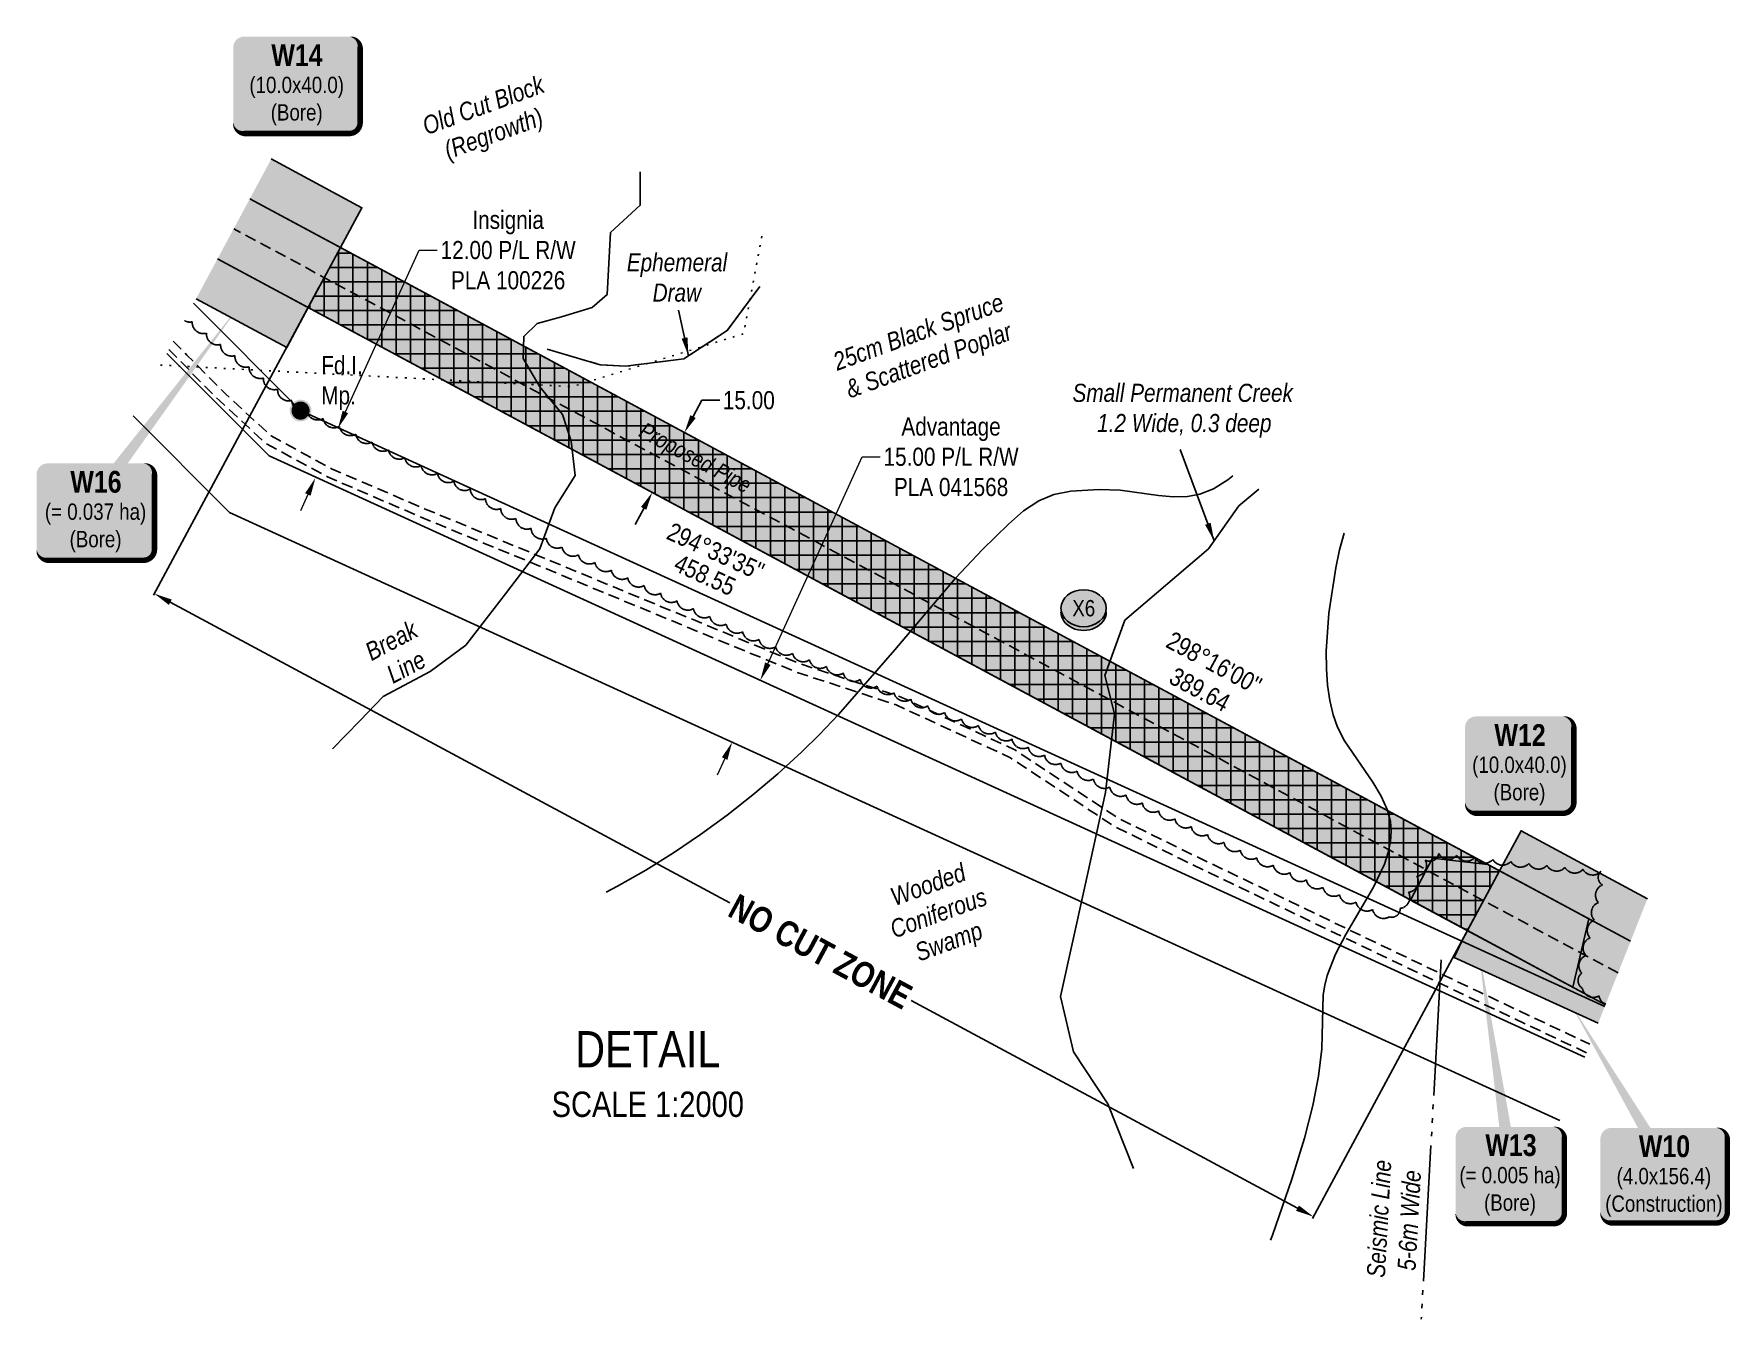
# Model space of a CAD drawing. Extents: x 333963 to 343562, y 6155611 to 6162191.
# Drawn here: x 342627 to 343562, y 6161428 to 6162137 of the extents above; entities that cross this region are included whole.
import ezdxf
from ezdxf.enums import TextEntityAlignment as Align

# ---------------------------------------------------------------- set-up
doc = ezdxf.new("R2010")
doc.units = 0
doc.header["$LTSCALE"] = 5
doc.header["$PDSIZE"] = 0.5
for name, pattern in [('0', [1, 1, 0]), ('foc-SEISMIC', [20.5, 15, -1, 0.5, -1, 0.5, -1, 0.5, -1]), ('foc-TOPO', [1, 0.2, -0.8]), ('foc-TOPO-ephemeral', [6.25, 3.125, -0.625, 0.625, -0.625, 0.625, -0.625]), ('UG_PIPE', [1.875, 1.25, -0.625])]:
    doc.linetypes.add(name, pattern=pattern)
doc.layers.get('Defpoints').update_dxf_attribs({"color": 9})
for name, color, linetype in [('AS-PIPE-UG', 44, 'UG_PIPE'), ('AS-PIPE-UG-T', 44, 'Continuous'), ('AS-SEISMIC', 224, 'foc-SEISMIC'), ('DETAIL-T', 7, 'Continuous'), ('F-RW', 190, 'Continuous'), ('L-BD', 7, 'Continuous'), ('L-BD1', 253, 'Continuous'), ('L-MON', 1, 'Continuous'), ('L-MON-T', 1, 'Continuous'), ('P-CROSSINGS', 250, 'Continuous'), ('P-PROPOSED', 10, 'Continuous'), ('P-PROPOSED-H', 21, 'Continuous'), ('P-TEMP-BLOCKS', 250, 'Continuous'), ('P-TEMP-BLUE', 146, 'Continuous'), ('P-TEMP-BLUE-BORE-H', 131, 'Continuous'), ('P-TEMP-NO CUT-H', 104, 'Continuous'), ('P-TEMP-NO CUT-T', 143, 'Continuous'), ('P-TXT', 4, 'Continuous'), ('P-WORKAREA', 113, 'Continuous'), ('P-WORKAREA-H', 111, 'Continuous'), ('T-BUSH', 110, '0'), ('T-BUSH-T', 110, 'Continuous'), ('T-CREEK', 160, 'Continuous'), ('T-DRAW', 143, 'foc-TOPO-ephemeral'), ('T-SLOPE', 48, 'Continuous'), ('T-VEGETATION CHANGE', 104, 'foc-TOPO'), ('T-WATER', 160, 'Continuous'), ('T-WATER-T', 170, 'Continuous'), ('WETLAND', 143, 'Continuous'), ('WETLAND-T', 146, 'Continuous')]:
    doc.layers.add(name, color=color, linetype=linetype)
doc.layers.add('F-RW-T', color=190, linetype='Continuous', lineweight=9)
doc.layers.add('T-TEXT', color=48, linetype='Continuous', lineweight=18)
doc.layers.add('P-EXISTINGCUT', color=125, linetype='Continuous', plot=False)
doc.layers.add('P-TEMP-BLUE-H', color=7, linetype='Continuous', true_color=0x99e6ff)
doc.styles.add('80', font='ARIALN.TTF', dxfattribs={"height": 10})
doc.styles.add('80CG', font='ARIALN.TTF', dxfattribs={"height": 10})
doc.styles.add('80L', font='ARIALN.TTF', dxfattribs={"height": 10})
doc.styles.add('80LS', font='ARIALNI.TTF', dxfattribs={"height": 10})
doc.styles.add('BOLD', font='ARIALNB.TTF')
doc.styles.add('Crossing', font='ARIALN.TTF', dxfattribs={"height": 10})
doc.styles.add('foc-LtypeFont', font='ARIALN.TTF', dxfattribs={"height": 7.35})
doc.linetypes.add('foc-TOPO-flowdirection-NOLINE', pattern='A,0,[">",foc-LtypeFont,S=0.3,R=0,X=0,Y=-0.945],-20,[">",foc-LtypeFont,S=0.3,R=0,X=0,Y=-0.945],0', length=20)
doc.dimstyles.new('Compass 5 000', dxfattribs={"dimscale": 5, "dimtxt": 9, "dimasz": 2, "dimexe": 0.2, "dimexo": 0.0625, "dimgap": 0.5, "dimtad": 0, "dimtih": 1, "dimtoh": 1, "dimzin": 0, "dimdsep": 46, "dimtxsty": '80CG', "dimcen": 0.1, "dimse1": 1, "dimse2": 1, "dimclrd": 256, "dimclrt": 256, "dimaunit": 1, "dimadec": 4, "dimazin": 0, "dimtfac": 0.06, "dimtofl": 0, "dimtmove": 0, "dimatfit": 1, "dimfxl": 0.2, "dimtolj": 1, "dimtzin": 0, "dimlwd": -1, "dimarcsym": 0})

# ---------------------------------------------------------------- blocks, each defined once
blk = doc.blocks.new('*D112')
at = {"layer": 'Defpoints', "color": 0, "transparency": 16777216}
for p in [(342796.17, 6162018.77), (342693.54, 6161827.9), (343435.38, 6161675.07)]:
    blk.add_point(p, dxfattribs=at)
at = {"layer": 'P-TEMP-NO CUT-T', "color": 0, "lineweight": -2, "transparency": 16777216}
for p, q in [((342784.33, 6161996.75), (342693.06, 6161827.02)), ((343423.54, 6161653.05), (343332.27, 6161483.32))]:
    blk.add_line(p, q, dxfattribs=at)
at = {"layer": 'P-TEMP-NO CUT-T', "transparency": 16777216}
for p, q in [((342702.35, 6161823.16), (343010.87, 6161657.27)), ((343323.94, 6161488.93), (343110.82, 6161603.52))]:
    blk.add_line(p, q, dxfattribs=at)
for points in [[(342703.13, 6161824.63), (342701.56, 6161821.69), (342693.54, 6161827.9)], [(343324.73, 6161490.4), (343323.15, 6161487.46), (343332.75, 6161484.2)]]:
    blk.add_solid(points, dxfattribs=at)
at = {"layer": 'P-TEMP-NO CUT-T', "transparency": 16777216, "insert": (343060.85, 6161630.4), "char_height": 10, "attachment_point": 5, "rotation": 331.7333, "style": 'BOLD'}
blk.add_mtext('\\A1;{\\H1.4x;NO CUT ZONE}', dxfattribs=at)
blk = doc.blocks.new('*D110')
at = {"layer": 'Defpoints', "color": 0, "transparency": 16777216}
for p in [(342794.79, 6161919), (342976.82, 6161836.14), (342964.39, 6161808.84)]:
    blk.add_point(p, dxfattribs=at)
at = {"layer": 'F-RW-T', "transparency": 16777216}
for p, q in [((342798.94, 6161928.11), (342839.57, 6162017.35)), ((342839.57, 6162017.35), (342849.57, 6162017.35)), ((342778.22, 6161882.6), (342774.08, 6161873.5))]:
    blk.add_line(p, q, dxfattribs=at)
for points in [[(342797.42, 6161928.8), (342800.45, 6161927.42), (342794.79, 6161919)], [(342776.7, 6161883.29), (342779.74, 6161881.91), (342782.36, 6161891.7)]]:
    blk.add_solid(points, dxfattribs=at)
at = {"layer": 'F-RW-T', "transparency": 16777216, "insert": (342888.65, 6162017.35), "char_height": 10, "attachment_point": 5, "style": '80CG'}
blk.add_mtext('\\A1;Insignia\\P12.00 P/L R/W\\PPLA 100226', dxfattribs=at)
blk = doc.blocks.new('*D111')
at = {"layer": 'Defpoints', "color": 0, "transparency": 16777216}
for p in [(343027.73, 6161780.14), (343300.41, 6161656), (343284.88, 6161621.88)]:
    blk.add_point(p, dxfattribs=at)
at = {"layer": 'F-RW-T', "transparency": 16777216}
for p, q in [((343031.87, 6161789.24), (343083.81, 6161903.33)), ((343083.81, 6161903.33), (343093.81, 6161903.33)), ((343008.05, 6161736.92), (343003.91, 6161727.82))]:
    blk.add_line(p, q, dxfattribs=at)
for points in [[(343030.35, 6161789.93), (343033.39, 6161788.55), (343027.73, 6161780.14)], [(343006.53, 6161737.61), (343009.57, 6161736.23), (343012.19, 6161746.02)]]:
    blk.add_solid(points, dxfattribs=at)
at = {"layer": 'F-RW-T', "transparency": 16777216, "insert": (343132.89, 6161903.33), "char_height": 10, "attachment_point": 5, "style": '80CG'}
blk.add_mtext('\\A1;Advantage\\P15.00 P/L R/W\\PPLA 041568', dxfattribs=at)
blk = doc.blocks.new('xing2')
h = blk.add_hatch(color=50)
h.dxf.hatch_style = 1
edge = h.paths.add_edge_path()
edge.add_ellipse((0, 0), major_axis=(-12.5, 0), ratio=0.816297, start_angle=0, end_angle=360)
h = blk.add_hatch(color=250)
h.dxf.hatch_style = 1
edge = h.paths.add_edge_path()
edge.add_ellipse((0, -2.05), major_axis=(-12.5, 0), ratio=0.816297, start_angle=0, end_angle=180)
edge.add_line((12.5, -2.05), (12.5, 0))
edge.add_ellipse((0, 0), major_axis=(-12.5, 0), ratio=0.816297, start_angle=0, end_angle=180, ccw=False)
edge.add_line((-12.5, 0), (-12.5, -2.05))
at = {"color": 250}
blk.add_ellipse((0, 0), major_axis=(-12.5, 0), ratio=0.816297, dxfattribs=at)
blk.add_ellipse((0, -2.05), major_axis=(-12.5, 0), ratio=0.816297, start_param=0, end_param=3.141593, dxfattribs=at)
at = {"color": 250, "style": 'Crossing'}
blk.add_attdef('CROSSING', text='', height=9, dxfattribs=at).set_placement((0.09, 0.02), align=Align.MIDDLE_CENTER)
at = {"color": 250, "style": 'Crossing', "flags": 1}
for tag, p in [('OWNER', (0.09, -12.49)), ('DESCRIPTION', (0.09, -25.77)), ('LOCATION', (0.09, -39.3)), ('DWG_REF', (0.09, -52.84))]:
    blk.add_attdef(tag, text='', height=9, dxfattribs=at).set_placement(p, align=Align.MIDDLE_CENTER)
blk = doc.blocks.new('fdia')
at = {"color": 255, "const_width": 1}
blk.add_lwpolyline([(-0.5, 0, 1), (0.5, 0, 1)], format="xyb", close=True, dxfattribs=at)
blk = doc.blocks.new('Fdiaa')
blk.add_blockref('fdia', (0, 0))
blk = doc.blocks.new('fdib')
at = {"color": 1, "const_width": 1.6}
blk.add_lwpolyline([(-0.4, 0, 1), (0.4, 0, 1)], format="xyb", close=True, dxfattribs=at)
at = {"color": 1}
blk.add_circle((0, 0), 0.8, dxfattribs=at)
blk = doc.blocks.new('Fdibb')
blk.add_blockref('fdib', (0, 0))
blk = doc.blocks.new('fdicc')
for name in ['Fdibb', 'Fdiaa']:
    blk.add_blockref(name, (0, 0))
blk = doc.blocks.new('FDI')
blk.add_blockref('fdicc', (0, 0))
blk = doc.blocks.new('*D113')
at = {"layer": 'Defpoints', "color": 0, "transparency": 16777216}
for p in [(342978.95, 6161920.49), (342985.88, 6161916.76), (342961.19, 6161887.46)]:
    blk.add_point(p, dxfattribs=at)
at = {"layer": 'P-TXT', "transparency": 16777216}
for p, q in [((342990.62, 6161925.57), (342995.44, 6161934.53)), ((342995.44, 6161934.53), (343005.44, 6161934.53)), ((342963.39, 6161874.93), (342958.65, 6161866.12))]:
    blk.add_line(p, q, dxfattribs=at)
for points in [[(342989.15, 6161926.36), (342992.09, 6161924.78), (342985.88, 6161916.76)], [(342961.92, 6161875.72), (342964.86, 6161874.14), (342968.12, 6161883.73)]]:
    blk.add_solid(points, dxfattribs=at)
at = {"layer": 'P-TXT', "transparency": 16777216, "insert": (343021.37, 6161934.53), "char_height": 10, "attachment_point": 5, "style": '80CG', "bg_fill": 3, "box_fill_scale": 1.1, "bg_fill_color": 256, "bg_fill_true_color": 13158600, "bg_fill_transparency": 0}
blk.add_mtext('\\A1;15.00', dxfattribs=at)
blk = doc.blocks.new('*U82')
at = {"true_color": 0x99e6ff}
h = blk.add_hatch(color=141, dxfattribs=at)
edge = h.paths.add_edge_path()
edge.add_line((-29, -34.95), (29, -34.95))
edge.add_arc((29, -28.95), 6, 270, 360)
edge.add_line((35, -28.95), (35, 12.5))
edge.add_arc((29, 12.5), 6, 0, 90)
edge.add_line((29, 18.5), (-29, 18.5))
edge.add_arc((-29, 12.5), 6, 90, 180)
edge.add_line((-35, 12.5), (-35, -28.95))
edge.add_arc((-29, -28.95), 6, 180, 270)
at = {"color": 250, "flags": 128}
blk.add_lwpolyline([(-29, -34.95, 3, 3, 0), (29, -34.95, 3, 3, 0.414214), (35, -28.95, 3, 3, 0), (35, 12.5, 3, 0, 0.414214), (29, 18.5, 0, 0, 0), (-29, 18.5, 0, 0, 0.414214), (-35, 12.5, 0, 0, 0), (-35, -28.95, 0, 3, 0.414214)], format="xyseb", close=True, dxfattribs=at)
at = {"flags": 128}
blk.add_lwpolyline([(-24.24, -18.7, 0, 7.5, 0), (0, 0, 0, 0, 0)], format="xyseb", dxfattribs=at)
at = {"color": 250}
for tag, p, height, style in [('TEMP_AREA_W1_001', (-9.21, 2.24), 12, 'BOLD'), ('ENTER_TEXT_001', (-30.66, -12.62), 9, '80')]:
    blk.add_attdef(tag, p, '', height=height, dxfattribs=dict(at, style=style))
blk = doc.blocks.new('*U114')
at = {"true_color": 0x99e6ff}
h = blk.add_hatch(color=141, dxfattribs=at)
edge = h.paths.add_edge_path()
edge.add_line((-26.5, -34.95), (26.5, -34.95))
edge.add_arc((26.5, -28.95), 6, 270, 360)
edge.add_line((32.5, -28.95), (32.5, 12.5))
edge.add_arc((26.5, 12.5), 6, 0, 90)
edge.add_line((26.5, 18.5), (-26.5, 18.5))
edge.add_arc((-26.5, 12.5), 6, 90, 180)
edge.add_line((-32.5, 12.5), (-32.5, -28.95))
edge.add_arc((-26.5, -28.95), 6, 180, 270)
at = {"flags": 128}
blk.add_lwpolyline([(80.91, 107.53, 0, 7.5, 0), (0, 0, 0, 0, 0)], format="xyseb", dxfattribs=at)
at = {"color": 250, "flags": 128}
blk.add_lwpolyline([(-26.5, -34.95, 3, 3, 0), (26.5, -34.95, 3, 3, 0.414214), (32.5, -28.95, 3, 3, 0), (32.5, 12.5, 3, 0, 0.414214), (26.5, 18.5, 0, 0, 0), (-26.5, 18.5, 0, 0, 0.414214), (-32.5, 12.5, 0, 0, 0), (-32.5, -28.95, 0, 3, 0.414214)], format="xyseb", close=True, dxfattribs=at)
at = {"color": 250}
for tag, p, height, style in [('TEMP_AREA_W1_001', (-9.21, 2.24), 12, 'BOLD'), ('ENTER_TEXT_001', (-30.66, -12.62), 9, '80')]:
    blk.add_attdef(tag, p, '', height=height, dxfattribs=dict(at, style=style))
blk = doc.blocks.new('*U116')
h = blk.add_hatch(color=111)
edge = h.paths.add_edge_path()
edge.add_line((-29, -33.96), (29, -33.96))
edge.add_arc((29, -27.96), 6, 270, 360)
edge.add_line((35, -27.96), (35, 12.5))
edge.add_arc((29, 12.5), 6, 0, 90)
edge.add_line((29, 18.5), (-29, 18.5))
edge.add_arc((-29, 12.5), 6, 90, 180)
edge.add_line((-35, 12.5), (-35, -27.96))
edge.add_arc((-29, -27.96), 6, 180, 270)
at = {"flags": 128}
blk.add_lwpolyline([(-51.96, 87.75, 0, 7.5, 0), (0, 0, 0, 0, 0)], format="xyseb", dxfattribs=at)
at = {"color": 250, "flags": 128}
blk.add_lwpolyline([(-29, -33.96, 3, 3, 0), (29, -33.96, 3, 3, 0.414214), (35, -27.96, 3, 3, 0), (35, 12.5, 3, 0, 0.414214), (29, 18.5, 0, 0, 0), (-29, 18.5, 0, 0, 0.414214), (-35, 12.5, 0, 0, 0), (-35, -27.96, 0, 3, 0.414214)], format="xyseb", close=True, dxfattribs=at)
at = {"color": 250}
for tag, p, height, style in [('TEMP_AREA_W1_001', (-9.21, 2.24), 12, 'BOLD'), ('ENTER_TEXT_001', (-30.66, -12.62), 9, '80')]:
    blk.add_attdef(tag, p, '', height=height, dxfattribs=dict(at, style=style))
blk = doc.blocks.new('*U83')
at = {"true_color": 0x99e6ff}
h = blk.add_hatch(color=141, dxfattribs=at)
edge = h.paths.add_edge_path()
edge.add_line((-24, -34.95), (24, -34.95))
edge.add_arc((24, -28.95), 6, 270, 360)
edge.add_line((30, -28.95), (30, 12.5))
edge.add_arc((24, 12.5), 6, 0, 90)
edge.add_line((24, 18.5), (-24, 18.5))
edge.add_arc((-24, 12.5), 6, 90, 180)
edge.add_line((-30, 12.5), (-30, -28.95))
edge.add_arc((-24, -28.95), 6, 180, 270)
at = {"color": 250, "flags": 128}
blk.add_lwpolyline([(-24, -34.95, 3, 3, 0), (24, -34.95, 3, 3, 0.414214), (30, -28.95, 3, 3, 0), (30, 12.5, 3, 0, 0.414214), (24, 18.5, 0, 0, 0), (-24, 18.5, 0, 0, 0.414214), (-30, 12.5, 0, 0, 0), (-30, -28.95, 0, 3, 0.414214)], format="xyseb", close=True, dxfattribs=at)
at = {"flags": 128}
blk.add_lwpolyline([(-24.24, -18.7, 0, 7.5, 0), (0, 0, 0, 0, 0)], format="xyseb", dxfattribs=at)
at = {"color": 250}
for tag, p, height, style in [('TEMP_AREA_W1_001', (-9.21, 2.24), 12, 'BOLD'), ('ENTER_TEXT_001', (-30.66, -12.62), 9, '80')]:
    blk.add_attdef(tag, p, '', height=height, dxfattribs=dict(at, style=style))
blk = doc.blocks.new('*U115')
at = {"true_color": 0x99e6ff}
h = blk.add_hatch(color=141, dxfattribs=at)
edge = h.paths.add_edge_path()
edge.add_line((-24, -34.95), (24, -34.95))
edge.add_arc((24, -28.95), 6, 270, 360)
edge.add_line((30, -28.95), (30, 12.5))
edge.add_arc((24, 12.5), 6, 0, 90)
edge.add_line((24, 18.5), (-24, 18.5))
edge.add_arc((-24, 12.5), 6, 90, 180)
edge.add_line((-30, 12.5), (-30, -28.95))
edge.add_arc((-24, -28.95), 6, 180, 270)
at = {"flags": 128}
blk.add_lwpolyline([(-17.53, 118.25, 0, 7.5, 0), (0, 0, 0, 0, 0)], format="xyseb", dxfattribs=at)
at = {"color": 250, "flags": 128}
blk.add_lwpolyline([(-24, -34.95, 3, 3, 0), (24, -34.95, 3, 3, 0.414214), (30, -28.95, 3, 3, 0), (30, 12.5, 3, 0, 0.414214), (24, 18.5, 0, 0, 0), (-24, 18.5, 0, 0, 0.414214), (-30, 12.5, 0, 0, 0), (-30, -28.95, 0, 3, 0.414214)], format="xyseb", close=True, dxfattribs=at)
at = {"color": 250}
for tag, p, height, style in [('TEMP_AREA_W1_001', (-9.21, 2.24), 12, 'BOLD'), ('ENTER_TEXT_001', (-30.66, -12.62), 9, '80')]:
    blk.add_attdef(tag, p, '', height=height, dxfattribs=dict(at, style=style))

msp = doc.modelspace()

# ---------------------------------------------------------------- hatches: boundary and pattern name
at = {"layer": 'P-PROPOSED-H'}
h = msp.add_hatch(color=256, dxfattribs=at)
h.dxf.hatch_style = 1
h.paths.add_polyline_path([(343493.752, 6161601.112), (343507.629, 6161636.219), (342746.186, 6162045.643), (342728.43, 6162012.621)])
at = {"layer": 'P-TEMP-BLUE-BORE-H'}
h = msp.add_hatch(color=256, dxfattribs=at)
h.dxf.hatch_style = 1
h.paths.add_polyline_path([(343435.378, 6161675.068), (343417.621, 6161642.034), (342778.417, 6161985.743), (342796.169, 6162018.767)])
at = {"layer": 'P-TEMP-BLUE-H'}
h = msp.add_hatch(color=256, dxfattribs=at)
h.dxf.hatch_style = 1
h.paths.add_polyline_path([(342758.023, 6162067.658), (342746.186, 6162045.643), (342796.168, 6162018.768), (342808.003, 6162040.784)])
h = msp.add_hatch(color=256, dxfattribs=at)
h.dxf.hatch_style = 1
h.paths.add_polyline_path([(342728.43, 6162012.621), (342716.554, 6161990.534), (342766.582, 6161963.727), (342778.417, 6161985.743)])
h = msp.add_hatch(color=256, dxfattribs=at)
h.dxf.hatch_style = 1
h.paths.add_polyline_path([(343507.629, 6161636.219), (343516.88, 6161659.624), (343447.213, 6161697.083), (343435.378, 6161675.068)])
h = msp.add_hatch(color=256, dxfattribs=at)
h.dxf.hatch_style = 1
h.paths.add_polyline_path([(343493.391, 6161600.199), (343493.751, 6161601.111), (343417.621, 6161642.034), (343414.51, 6161636.246)])
at = {"layer": 'P-TEMP-NO CUT-H', "ltscale": 2}
h = msp.add_hatch(dxfattribs=at)
h.set_pattern_fill('ANSI37', color=256, scale=2.499508, angle=45)
h.set_pattern_definition([(90, (65.851, 1213.123), (-7.935936789, 1e-15), []), (180, (65.851, 1213.123), (-1e-15, -7.935936789), [])])
h.paths.add_polyline_path([(343435.378, 6161675.068), (343417.621, 6161642.034), (342778.375, 6161985.665), (342796.169, 6162018.767)])
at = {"layer": 'P-WORKAREA-H'}
h = msp.add_hatch(color=256, dxfattribs=at)
h.dxf.hatch_style = 1
h.paths.add_polyline_path([(343489.71, 6161590.888), (343493.391, 6161600.199), (343414.51, 6161636.246), (343410.354, 6161627.153)])

# ---------------------------------------------------------------- linework, layer by layer
at = {"layer": 'AS-PIPE-UG', "flags": 128}
for points in [[(343500.69, 6161618.665), (342737.308, 6162029.132)], [(342701.519, 6161962.573), (342707.948, 6161956.011), (342729.44, 6161934.374), (342755.01, 6161910.791), (342788.978, 6161892.304), (342841.038, 6161869.911), (343047.42, 6161784.654), (343102.61, 6161766.559), (343165.66, 6161737.314), (343222.378, 6161699.826), (343259.055, 6161681.734), (343352.445, 6161636.899), (343421.875, 6161603.699), (343483.293, 6161574.653)], [(342703.999, 6161967.185), (342711.506, 6161959.522), (342732.91, 6161937.974), (342757.944, 6161914.886), (342791.165, 6161896.805), (342842.98, 6161874.518), (343049.156, 6161789.345), (343104.447, 6161771.217), (343168.104, 6161741.691), (343224.871, 6161704.17), (343261.243, 6161686.229), (343354.605, 6161641.407), (343424.022, 6161608.213), (343485.135, 6161579.312)]]:
    msp.add_lwpolyline(points, dxfattribs=at)
at = {"layer": 'AS-SEISMIC', "flags": 128}
msp.add_lwpolyline([(343403.188, 6161625.924), (343392.197, 6161427.748)], dxfattribs=at)
at = {"layer": 'F-RW', "flags": 128}
for points in [[(343493.391, 6161600.199), (342774.198, 6161928.856), (342715.21, 6161988.034)], [(342700.37, 6161960.435), (342756.79, 6161903.834), (343482.35, 6161572.267)]]:
    msp.add_lwpolyline(points, dxfattribs=at)
at = {"layer": 'F-RW'}
for points in [[(342700.354, 6161960.405), (342756.79, 6161903.834), (343482.35, 6161572.267)], [(343468.548, 6161537.352), (342735.03, 6161872.556), (342681.82, 6161925.937)]]:
    msp.add_lwpolyline(points, dxfattribs=at)
at = {"layer": 'P-EXISTINGCUT', "flags": 128}
msp.add_lwpolyline([(343484.641, 6161648.58), (343475.728, 6161610.803), (343386.329, 6161658.873), (343398.313, 6161681.916), (343428.874, 6161678.565)], close=True, dxfattribs=at)
at = {"layer": 'P-PROPOSED', "flags": 128}
for points in [[(343507.629, 6161636.219), (342746.186, 6162045.643)], [(342728.43, 6162012.621), (343493.752, 6161601.112)]]:
    msp.add_lwpolyline(points, dxfattribs=at)
at = {"layer": 'P-TEMP-BLUE', "flags": 128}
for points in [[(342758.023, 6162067.658), (342808.003, 6162040.784), (342796.168, 6162018.768), (342746.186, 6162045.643)], [(342728.43, 6162012.621), (342778.417, 6161985.743), (342766.582, 6161963.727), (342716.554, 6161990.534)], [(343507.629, 6161636.219), (343435.378, 6161675.068), (343447.213, 6161697.083), (343516.88, 6161659.624)], [(343435.378, 6161675.068), (343447.213, 6161697.083)], [(343493.751, 6161601.111), (343417.621, 6161642.034), (343414.51, 6161636.246)], [(343414.51, 6161636.246), (343493.391, 6161600.199)]]:
    msp.add_lwpolyline(points, dxfattribs=at)
at = {"layer": 'P-TEMP-BLUE-BORE-H', "flags": 128}
msp.add_lwpolyline([(343435.378, 6161675.068), (343417.621, 6161642.034), (342778.417, 6161985.743), (342796.169, 6162018.767)], close=True, dxfattribs=at)
at = {"layer": 'P-WORKAREA', "flags": 128}
msp.add_lwpolyline([(343493.391, 6161600.199), (343414.51, 6161636.246), (343410.354, 6161627.153), (343489.71, 6161590.888)], dxfattribs=at)
at = {"layer": 'T-BUSH', "flags": 128}
msp.add_lwpolyline([(342710.096, 6161978.523, 0.1878966), (342714.47, 6161977.819, 0.5205671), (342722.254, 6161971.551, 0.5205671), (342730.109, 6161965.367, 0.5205671), (342737.965, 6161959.182, 0.5205671), (342745.821, 6161952.997, 0.5205671), (342753.676, 6161946.813, 0.5205671), (342761.532, 6161940.628, 0.5205671), (342769.388, 6161934.443, 0.5205671), (342777.567, 6161928.779, 0.5205671), (342786.584, 6161924.459, 0.5205671), (342795.6, 6161920.138, 0.5205671), (342804.616, 6161915.818, 0.5205671), (342813.633, 6161911.497, 0.5205671), (342822.649, 6161907.177, 0.5205671), (342831.665, 6161902.856, 0.5205671), (342840.682, 6161898.536, 0.5205671), (342849.698, 6161894.216, 0.5205671), (342858.714, 6161889.895, 0.5205671), (342867.731, 6161885.575, 0.5205671), (342876.175, 6161880.235, 0.5205671), (342884.558, 6161874.787, 0.5205671), (342892.942, 6161869.34, 0.5205671), (342901.326, 6161863.893, 0.5205671), (342909.71, 6161858.445, 0.5205671), (342918.402, 6161853.553, 0.5205671), (342927.454, 6161849.309, 0.5205671), (342936.507, 6161845.064, 0.5205671), (342945.559, 6161840.82, 0.5205671), (342954.611, 6161836.575, 0.5205671), (342963.664, 6161832.331, 0.5205671), (342972.716, 6161828.086, 0.5205671), (342981.768, 6161823.842, 0.5205671), (342990.821, 6161819.597, 0.5205671), (342999.873, 6161815.353, 0.5205671), (343008.925, 6161811.108, 0.5205671), (343017.978, 6161806.864, 0.5205671), (343027.03, 6161802.619, 0.5205671), (343036.163, 6161798.562, 0.5205671), (343045.482, 6161794.942, 0.5205671), (343054.802, 6161791.322, 0.5205671), (343064.122, 6161787.702, 0.5205671), (343073.441, 6161784.082, 0.5205671), (343082.761, 6161780.462, 0.5205671), (343092.08, 6161776.842, 0.5205671), (343101.4, 6161773.221, 0.5205671), (343110.72, 6161769.601, 0.5205671), (343120.039, 6161765.981, 0.5205671), (343129.359, 6161762.361, 0.5205671), (343138.678, 6161758.741, 0.5205671), (343147.998, 6161755.121, 0.5205671), (343157.318, 6161751.501, 0.5205671), (343166.507, 6161747.582, 0.5205671), (343175.487, 6161743.187, 0.5205671), (343184.468, 6161738.793, 0.5205671), (343193.448, 6161734.398, 0.5205671), (343202.428, 6161730.004, 0.5205671), (343211.409, 6161725.609, 0.5205671), (343220.389, 6161721.215, 0.5205671), (343229.37, 6161716.82, 0.5205671), (343238.35, 6161712.426, 0.5205671), (343247.345, 6161708.06, 0.5205671), (343256.354, 6161703.724, 0.5205671), (343265.363, 6161699.389, 0.5205671), (343274.372, 6161695.053, 0.5205671), (343283.381, 6161690.717, 0.5205671), (343292.39, 6161686.381, 0.5205671), (343301.455, 6161682.167, 0.5205671), (343310.586, 6161678.095, 0.5205671), (343319.717, 6161674.022, 0.5205671), (343328.848, 6161669.949, 0.5205671), (343337.979, 6161665.876, 0.5205671), (343347.11, 6161661.804, 0.5205671), (343356.241, 6161657.731, 0.5205671), (343365.371, 6161653.658, 0.5205671), (343374.502, 6161649.585, 0.5205671), (343380.567, 6161654.295, 0.5205671), (343385.18, 6161663.165, 0.5205671), (343389.793, 6161672.036, 0.5205671), (343394.406, 6161680.906, 0.5205671), (343401.814, 6161684.55, 0.5205671), (343411.752, 6161683.46, 0.5205671), (343421.691, 6161682.37, 0.5205671), (343431.629, 6161681.28, 0.5205671), (343441.568, 6161680.191, 0.5205671), (343451.506, 6161679.101, 0.5205671), (343461.445, 6161678.011, 0.5205671), (343471.383, 6161676.922, 0.5205671), (343481.322, 6161675.832, 0.5205671), (343491.26, 6161674.742, 0.5205671), (343492.126, 6161667.244, 0.5205671), (343489.83, 6161657.513, 0.5205671), (343487.534, 6161647.782, 0.5205671), (343485.238, 6161638.051, 0.5205671), (343482.943, 6161628.32, 0.5205671), (343480.647, 6161618.59, 0.5205671), (343481.036, 6161610.175, 0.5205671), (343490.134, 6161606.029, 0.2583), (343493.891, 6161601.465)], format="xyb", dxfattribs=at)
at = {"layer": 'T-CREEK', "linetype": 'foc-TOPO-flowdirection-NOLINE', "flags": 128}
msp.add_lwpolyline([(343233.482, 6161510.894), (343219.264, 6161546.515), (343200.315, 6161575.192), (343193.191, 6161605.71), (343206.479, 6161665.372), (343218.008, 6161718.233), (343223.021, 6161761.398), (343217.662, 6161782.772), (343228.65, 6161813.229), (343274.858, 6161852.642), (343291.623, 6161876.349), (343302.535, 6161885.514)], dxfattribs=at)
at = {"layer": 'T-DRAW', "flags": 128}
msp.add_lwpolyline([(342910.154, 6161962.75), (342939.375, 6161954.139), (342953.408, 6161953.334), (342985.475, 6161957.434), (343009.442, 6161972.971), (343027.411, 6161997.371)], dxfattribs=at)
at = {"layer": 'T-DRAW', "linetype": 'foc-TOPO-flowdirection-NOLINE', "flags": 128}
msp.add_lwpolyline([(342910.154, 6161962.75), (342939.375, 6161954.139), (342953.408, 6161953.334), (342985.475, 6161957.434), (343009.442, 6161972.971), (343027.411, 6161997.371)], dxfattribs=at)
at = {"layer": 'T-SLOPE', "flags": 128}
msp.add_lwpolyline([(342791.716, 6161742.322), (342806.906, 6161757.743), (342819.732, 6161771.188), (342845.685, 6161784.978), (342865.347, 6161799.56), (342887.255, 6161827.705), (342906.04, 6161852.625), (342914.466, 6161875.147), (342925.565, 6161893.113), (342923.391, 6161912.042), (342918.589, 6161926.642), (342906.109, 6161941.993), (342897.003, 6161957.552), (342897.247, 6161969.799), (342904.693, 6161976.829), (342918.133, 6161980.551), (342934.997, 6161985.813), (342943.169, 6161992.862), (342945.116, 6162027.18), (342961.475, 6162042.164), (342961.54, 6162060.507)], dxfattribs=at)
at = {"layer": 'T-VEGETATION CHANGE', "flags": 128}
msp.add_lwpolyline([(342696.899, 6161953.98), (342793.868, 6161948.915), (342924.123, 6161942.064), (343018.387, 6161971.183), (343028.788, 6162025.996)], dxfattribs=at)
at = {"layer": 'T-WATER', "flags": 128}
msp.add_lwpolyline([(343233.482, 6161510.894), (343219.264, 6161546.515), (343200.315, 6161575.192), (343193.191, 6161605.71), (343206.479, 6161665.372), (343218.008, 6161718.233), (343223.021, 6161761.398), (343221.118, 6161768.99), (343217.662, 6161782.772), (343228.65, 6161813.229), (343274.858, 6161852.642), (343291.623, 6161876.349), (343302.535, 6161885.514)], dxfattribs=at)
at = {"layer": 'WETLAND'}
for points in [[(342942.72, 6161663.215), (342949.027, 6161666.521), (342964.515, 6161675.393), (342979.774, 6161684.896), (342994.748, 6161694.995), (343009.381, 6161705.653), (343023.617, 6161716.828), (343037.398, 6161728.477), (343050.672, 6161740.554), (343060.4, 6161750.157), (343070.822, 6161761.272), (343101.835, 6161796.9), (343135.341, 6161836.472), (343150.159, 6161852.169), (343164.472, 6161866.242), (343172.895, 6161873.504), (343181.34, 6161879.095), (343189.516, 6161882.564), (343198.853, 6161884.369), (343214.546, 6161885.37), (343226.082, 6161885.042), (343247.266, 6161882.059), (343255.277, 6161881.32), (343263.218, 6161881.463), (343270.065, 6161882.734), (343277.628, 6161885.79), (343285.58, 6161890.754), (343288.231, 6161892.855)], [(343349.668, 6161861.326), (343347.152, 6161852.106), (343345.006, 6161842.068), (343341.245, 6161817.103), (343339.795, 6161796.075), (343339.896, 6161786.479), (343340.554, 6161777.47), (343341.772, 6161769.008), (343343.555, 6161761.071), (343346.018, 6161754.21), (343349.907, 6161746.754), (343365.459, 6161723.845), (343370.132, 6161716.118), (343373.411, 6161708.906), (343375.177, 6161702.229), (343375.609, 6161696.776), (343375.198, 6161691.086), (343373.941, 6161685.102), (343371.817, 6161678.72), (343365.78, 6161665.97), (343350.674, 6161640.156), (343344.867, 6161629.036), (343340.3, 6161617.338), (343338.914, 6161611.915), (343338.102, 6161606.689), (343337.354, 6161576.823), (343335.494, 6161561.768), (343332.29, 6161545.495), (343327.697, 6161527.626), (343320.867, 6161504.852), (343310.071, 6161473.987), (343308.991, 6161471.337)]]:
    msp.add_lwpolyline(points, dxfattribs=at)

# ---------------------------------------------------------------- block references
at = {"layer": 'L-MON', "xscale": 4.999015300000013, "yscale": 4.999015300000013, "zscale": 4.999015300000013}
msp.add_blockref('FDI', (342774.198, 6161928.856), dxfattribs=at)
at = {"layer": 'P-CROSSINGS', "xscale": 0.99980306, "yscale": 0.99980306, "zscale": 0.99980306}
msp.add_blockref('xing2', (343205.973, 6161819.848), dxfattribs=at).add_auto_attribs({'CROSSING': 'X6'})
at = {"layer": 'P-TEMP-BLOCKS'}
ref = msp.add_blockref('*U82', (342772.054, 6162116.632), dxfattribs=dict(at, xscale=0.99980306, yscale=0.99980306, zscale=0.99980306))
ref.add_attrib('TEMP_AREA_W1_001', 'W14', (342758.064, 6162118.876), dxfattribs={"layer": '0', "color": 250, "height": 11.9976, "style": 'BOLD'})
ref.add_attrib('ENTER_TEXT_001', '(10.0x40.0)', (342745.983, 6162104.011), dxfattribs={"layer": '0', "color": 250, "height": 8.99823, "style": '80'})
ref.add_attrib('ENTER_TEXT_002', '(Bore)', (342757.74, 6162088.86), dxfattribs={"layer": '0', "color": 250, "height": 8.9982, "style": '80'})
ref = msp.add_blockref('*U114', (342661.147, 6161881.242), dxfattribs=dict(at, xscale=0.99980306, yscale=0.99980306, zscale=0.99980306))
ref.add_attrib('TEMP_AREA_W1_001', 'W16', (342647.239, 6161883.588), dxfattribs={"layer": '0', "color": 250, "height": 11.9976, "style": 'BOLD'})
ref.add_attrib('ENTER_TEXT_001', '(= 0.037 ha)', (342633.21, 6161868.621), dxfattribs={"layer": '0', "color": 250, "height": 8.99823, "style": '80'})
ref.add_attrib('ENTER_TEXT_002', '(Bore)', (342646.834, 6161853.47), dxfattribs={"layer": '0', "color": 250, "height": 8.9982, "style": '80'})
ref = msp.add_blockref('*U83', (343446.326, 6161741.659), dxfattribs=dict(at, xscale=0.99980306, yscale=0.99980306, zscale=0.99980306))
ref.add_attrib('TEMP_AREA_W1_001', 'W12', (343432.52, 6161743.903), dxfattribs={"layer": '0', "color": 250, "height": 11.9976, "style": 'BOLD'})
ref.add_attrib('ENTER_TEXT_001', '(10.0x40.0)', (343420.255, 6161729.038), dxfattribs={"layer": '0', "color": 250, "height": 8.99823, "style": '80'})
ref.add_attrib('ENTER_TEXT_002', '(Bore)', (343432.013, 6161713.887), dxfattribs={"layer": '0', "color": 250, "height": 8.9982, "style": '80'})
ref = msp.add_blockref('*U115', (343441.109, 6161515.278), dxfattribs=dict(at, xscale=0.99980306, yscale=0.99980306, zscale=0.99980306))
ref.add_attrib('TEMP_AREA_W1_001', 'W13', (343427.524, 6161517.706), dxfattribs={"layer": '0', "color": 250, "height": 11.9976, "style": 'BOLD'})
ref.add_attrib('ENTER_TEXT_001', '(= 0.005 ha)', (343413.172, 6161502.657), dxfattribs={"layer": '0', "color": 250, "height": 8.99823, "style": '80'})
ref.add_attrib('ENTER_TEXT_002', '(Bore)', (343426.796, 6161487.507), dxfattribs={"layer": '0', "color": 250, "height": 8.9982, "style": '80'})
ref = msp.add_blockref('*U116', (343525.968, 6161514.728), dxfattribs=dict(at, xscale=0.99980306, yscale=0.99980306, zscale=0.99980306))
ref.add_attrib('TEMP_AREA_W1_001', 'W10', (343512.154, 6161517.074), dxfattribs={"layer": '0', "color": 250, "height": 11.9976, "style": 'BOLD'})
ref.add_attrib('ENTER_TEXT_001', '(4.0x156.4)', (343499.897, 6161502.107), dxfattribs={"layer": '0', "color": 250, "height": 8.99823, "style": '80'})
ref.add_attrib('ENTER_TEXT_002', '(Construction)', (343493.606, 6161486.95), dxfattribs={"layer": '0', "color": 250, "height": 8.99823, "style": '80'})

# ---------------------------------------------------------------- texts
at = {"layer": 'AS-PIPE-UG-T', "insert": (342957.29, 6161926.632), "char_height": 8.99823, "attachment_point": 1, "rotation": 331.7333, "style": '80L'}
msp.add_mtext_dynamic_manual_height_columns('\\pi7.92097;{\\fArial Narrow|b0|i1|c0|p34;Proposed Pipe}', width=82.76396, gutter_width=44.991, heights=[0], dxfattribs=at)
at = {"layer": 'AS-SEISMIC', "insert": (343362.076, 6161450.527), "char_height": 9.99794, "attachment_point": 1, "rotation": 86.82568, "style": '80L'}
msp.add_mtext_dynamic_manual_height_columns('\\pi0.45267;{\\fArial Narrow|b0|i1|c0|p34;Seismic Line\\P\\pi5.22658;5-6m Wide}', width=64.74618, gutter_width=49.99, heights=[0], dxfattribs=at)
at = {"layer": 'DETAIL-T', "color": 3, "insert": (342965.661, 6161562.823), "char_height": 19.99606, "width": 223.81394, "attachment_point": 5, "style": '80CG'}
msp.add_mtext('DETAIL\\P{\\H0.7x;SCALE 1:2000}', dxfattribs=at)
at = {"layer": 'L-BD', "style": '80L'}
for s, height, p in [("294°33'35''", 9.99803, (343003.127, 6161851.18)), ('458.55', 9.998, (342997.205, 6161838.222))]:
    msp.add_text(s, height=height, rotation=335.4405, dxfattribs=at).set_placement(p, align=Align.MIDDLE)
at = {"layer": 'L-BD1', "insert": (343280.353, 6161794.111), "char_height": 9.99803, "width": 54.83049, "attachment_point": 2, "rotation": 331.7333, "style": '80L'}
msp.add_mtext("298°16'00'' 389.64", dxfattribs=at)
at = {"layer": 'L-MON-T', "insert": (342785.579, 6161958.934), "char_height": 9.9979, "attachment_point": 1, "style": '80L'}
msp.add_mtext_dynamic_manual_height_columns('Fd.I. \\PMp.', width=48.30295, gutter_width=49.99, heights=[0], dxfattribs=at)
at = {"layer": 'T-CREEK', "insert": (343199.4, 6161943.653), "char_height": 9.99803, "attachment_point": 1, "style": '80L'}
msp.add_mtext_dynamic_manual_height_columns('\\pi0.45237;{\\fArial Narrow|b0|i1|c0|p34;Small Permanent Creek\\P\\pi14.03087;1.2 Wide, 0.3 deep}', width=122.28601, gutter_width=49.99, heights=[0], dxfattribs=at)
at = {"layer": 'T-TEXT', "insert": (342873.169, 6162102.09), "char_height": 9.99803, "width": 70.73409, "attachment_point": 2, "rotation": 20, "style": '80LS'}
msp.add_mtext('Old Cut Block\\P{\\C110;(Regrowth)}', dxfattribs=at)
at = {"layer": 'T-TEXT', "insert": (342808.375, 6161799.281), "char_height": 9.99803, "attachment_point": 1, "rotation": 27.983853, "style": '80L'}
msp.add_mtext_dynamic_manual_height_columns('\\pi0.29551;{\\fArial Narrow|b0|i1|c0|p34;Break \\P\\pi4.85464;Line}', width=30.62603, gutter_width=49.99, heights=[0], dxfattribs=at)
at = {"layer": 'WETLAND-T', "insert": (343118.467, 6161672.162), "char_height": 10, "width": 55.46835, "attachment_point": 2, "rotation": 20, "style": '80LS'}
msp.add_mtext('Wooded Coniferous Swamp', dxfattribs=at)

# ---------------------------------------------------------------- dimensions: what is measured, and where the dimension line sits
at = {"layer": 'F-RW-T'}
for base, p1, p2, angle, text, picture, middle in [((342794.792, 6161919.005), (342964.394, 6161808.836), (342976.823, 6161836.136), 65.522834, 'Insignia\\P12.00 P/L R/W\\PPLA 100226', '*D110', (342888.648, 6162017.355)), ((343027.726, 6161780.142), (343284.882, 6161621.882), (343300.415, 6161656.002), 65.522883, 'Advantage\\P15.00 P/L R/W\\PPLA 041568', '*D111', (343132.889, 6161903.329))]:
    dim = msp.add_linear_dim(base=base, p1=p1, p2=p2, angle=angle, text=text, dimstyle='Compass 5 000', dxfattribs=at)
    dim.commit()
    dim.dimension.update_dxf_attribs({"geometry": picture, "text_midpoint": middle, "dimtype": 161})
at = {"layer": 'P-TEMP-NO CUT-T'}
dim = msp.add_linear_dim(base=(342693.538, 6161827.896), p1=(343435.378, 6161675.068), p2=(342796.168, 6162018.768), angle=151.7333, text='{\\H1.4x;NO CUT ZONE}', dimstyle='Compass 5 000', override={"dimtxt": 2, "dimexo": 5, "dimtih": 0, "dimdec": 1, "dimtxsty": 'BOLD', "dimse1": 0, "dimse2": 0, "dimtfillclr": 256}, dxfattribs=at)
dim.commit()
dim.dimension.update_dxf_attribs({"geometry": '*D112', "text_midpoint": (343060.847, 6161630.396), "dimtype": 161})

# ---------------------------------------------------------------- leaders
at = {"layer": 'T-CREEK'}
msp.add_leader([(343277.978, 6161857.054), (343259.295, 6161907.326)], dimstyle='Compass 5 000', dxfattribs=at)
at = {"layer": 'T-WATER-T'}
msp.add_leader([(342988.105, 6161959.138), (342982.511, 6161984.19)], dimstyle='Compass 5 000', dxfattribs=at)

# ---------------------------------------------------------------- next in the draw order: texts
at = {"layer": 'T-BUSH-T', "linetype": 'Continuous', "insert": (343113.137, 6161977.027), "char_height": 9.99794, "width": 101.67518, "attachment_point": 2, "rotation": 20, "style": '80LS', "bg_fill": 3, "box_fill_scale": 1.2, "bg_fill_color": 256, "bg_fill_transparency": 0}
msp.add_mtext('25cm Black Spruce & Scattered Poplar ', dxfattribs=at)
at = {"layer": 'T-WATER-T', "insert": (342953.757, 6162015.618), "char_height": 9.99805, "attachment_point": 1, "style": '80L', "bg_fill": 3, "box_fill_scale": 1.2, "bg_fill_color": 256, "bg_fill_transparency": 0}
msp.add_mtext_dynamic_manual_height_columns('\\pi0.3091;{\\fArial Narrow|b0|i1|c0|p34;Ephemeral \\P\\pi14.56621;Draw}', width=55.96892, gutter_width=49.99, heights=[0], dxfattribs=at)

# ---------------------------------------------------------------- next in the draw order: dimensions: what is measured, and where the dimension line sits
at = {"layer": 'P-TXT'}
dim = msp.add_linear_dim(base=(342985.882, 6161916.76), p1=(342961.19, 6161887.463), p2=(342978.947, 6161920.488), angle=61.7333, text='15.00', dimstyle='Compass 5 000', override={"dimtfill": 1}, dxfattribs=at)
dim.commit()
dim.dimension.update_dxf_attribs({"geometry": '*D113', "text_midpoint": (343021.374, 6161934.53), "dimtype": 161})

doc.saveas('drawing.dxf')
